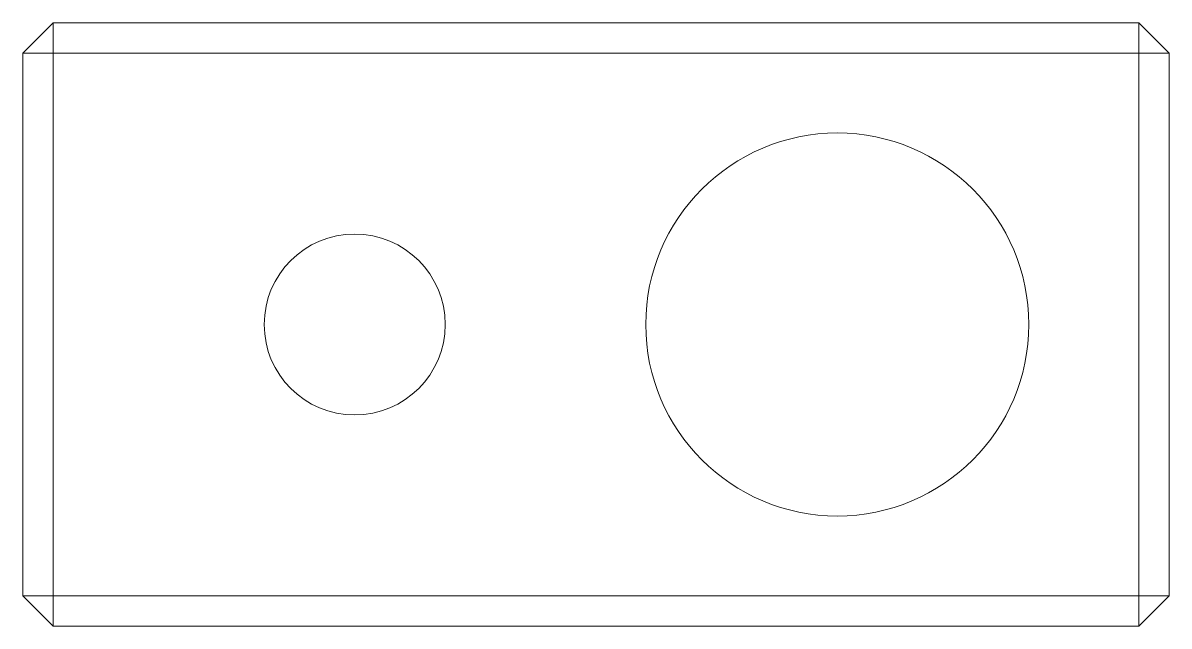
# Paper-space layout '_Front' of a CAD drawing. Header units: millimetres. Extents: x -9.5 to 9.5, y 0 to 10.
import ezdxf

# ---------------------------------------------------------------- set-up
doc = ezdxf.new("R2010")
doc.units = ezdxf.units.MM

psp = doc.layouts.new('_Front')

# ---------------------------------------------------------------- linework, layer by layer
at = {"color": 7, "linetype": 'Continuous', "lineweight": 15}
for p, q in [((-9, 10), (-9.5, 9.5)), ((-9, 10), (-9, 0)), ((-9, 10), (9, 10)), ((9, 0), (9, 10)), ((9.5, 9.5), (9, 10)), ((9.5, 9.5), (-9.5, 9.5)), ((-9.5, 0.5), (-9.5, 9.5)), ((9.5, 9.5), (9.5, 0.5)), ((-9.5, 0.5), (9.5, 0.5)), ((-9.5, 0.5), (-9, 0)), ((9, 0), (9.5, 0.5)), ((9, 0), (-9, 0))]:
    psp.add_line(p, q, dxfattribs=at)
for centre, radius in [((4, 5), 3.175), ((-4, 5), 1.5)]:
    psp.add_circle(centre, radius, dxfattribs=at)

doc.saveas('drawing.dxf')
